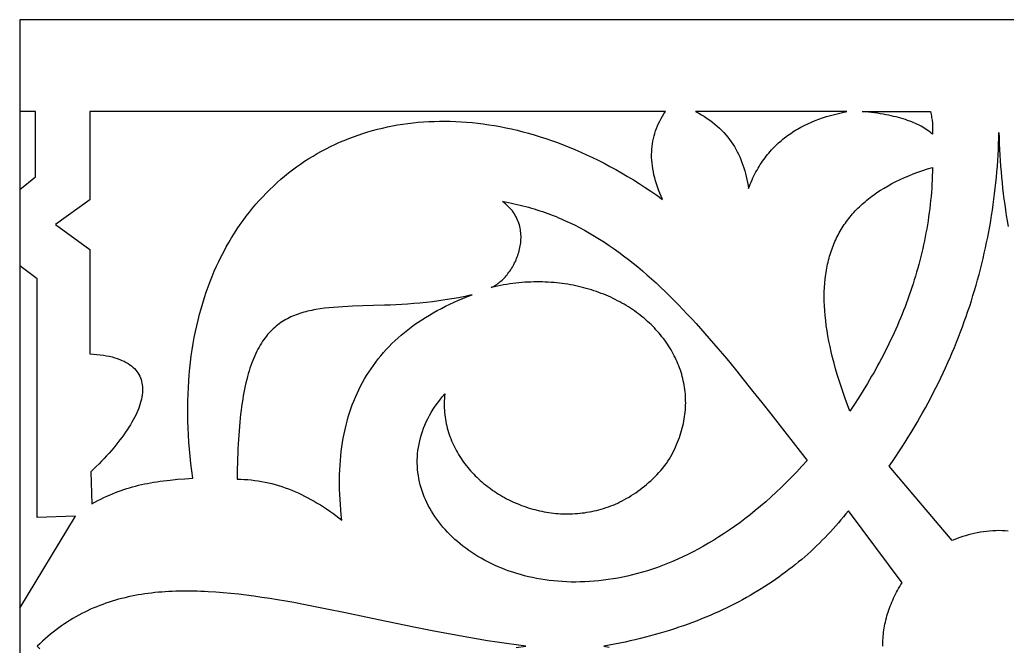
# Model space of a CAD drawing. Extents: x -186 to 189, y -31 to 29.
# Drawn here: x -186.28 to -139.01, y -1.28 to 28.72 of the extents above; entities that cross this region are included whole.
import ezdxf

# ---------------------------------------------------------------- set-up
doc = ezdxf.new("R2010")
doc.units = 0
doc.header["$MEASUREMENT"] = 0
doc.layers.add('LAYER_1', color=18, linetype='CONTINUOUS')

msp = doc.modelspace()

# ---------------------------------------------------------------- linework, layer by layer
at = {"layer": 'LAYER_1'}
for points in [[(-186.282, -31.278), (188.718, -31.278), (188.718, 28.722), (-186.282, 28.722)], [(-186.282, 24.323), (-186.282, 20.6), (-185.533, 21.207), (-185.533, 24.323)], [(-184.566, 18.91), (-182.919, 17.719), (-182.919, 13.41), (-182.919, 12.727), (-182.748, 12.715), (-182.584, 12.7), (-182.426, 12.682), (-182.275, 12.66), (-182.129, 12.634), (-181.99, 12.606), (-181.858, 12.574), (-181.731, 12.538), (-181.611, 12.5), (-181.497, 12.458), (-181.388, 12.413), (-181.286, 12.366), (-181.19, 12.315), (-181.099, 12.261), (-181.014, 12.204), (-180.935, 12.145), (-180.862, 12.083), (-180.794, 12.018), (-180.732, 11.95), (-180.676, 11.88), (-180.625, 11.808), (-180.579, 11.733), (-180.539, 11.655), (-180.504, 11.575), (-180.475, 11.493), (-180.451, 11.408), (-180.432, 11.321), (-180.418, 11.233), (-180.409, 11.142), (-180.405, 11.049), (-180.406, 10.954), (-180.412, 10.857), (-180.423, 10.758), (-180.438, 10.657), (-180.459, 10.555), (-180.484, 10.451), (-180.514, 10.345), (-180.548, 10.238), (-180.587, 10.129), (-180.63, 10.018), (-180.678, 9.907), (-180.731, 9.794), (-180.787, 9.679), (-180.848, 9.563), (-180.913, 9.446), (-180.982, 9.328), (-181.056, 9.209), (-181.133, 9.089), (-181.215, 8.968), (-181.3, 8.845), (-181.39, 8.722), (-181.483, 8.599), (-181.58, 8.474), (-181.681, 8.349), (-181.785, 8.223), (-181.894, 8.096), (-182.005, 7.969), (-182.121, 7.841), (-182.24, 7.713), (-182.362, 7.585), (-182.487, 7.456), (-182.616, 7.327), (-182.749, 7.198), (-182.884, 7.069), (-182.832, 5.545), (-182.686, 5.623), (-182.542, 5.698), (-182.4, 5.769), (-182.259, 5.837), (-182.119, 5.902), (-181.981, 5.963), (-181.843, 6.022), (-181.706, 6.078), (-181.57, 6.13), (-181.433, 6.18), (-181.296, 6.228), (-181.159, 6.272), (-181.021, 6.315), (-180.883, 6.355), (-180.743, 6.392), (-180.603, 6.428), (-180.461, 6.461), (-180.317, 6.492), (-180.171, 6.521), (-180.023, 6.549), (-179.873, 6.575), (-179.72, 6.599), (-179.564, 6.622), (-179.405, 6.643), (-179.243, 6.662), (-179.077, 6.681), (-178.735, 6.715), (-178.375, 6.744), (-177.997, 6.771), (-178.045, 7.123), (-178.087, 7.472), (-178.124, 7.819), (-178.156, 8.162), (-178.183, 8.502), (-178.204, 8.839), (-178.22, 9.172), (-178.231, 9.503), (-178.237, 9.83), (-178.238, 10.154), (-178.234, 10.475), (-178.225, 10.793), (-178.211, 11.107), (-178.192, 11.418), (-178.168, 11.726), (-178.14, 12.03), (-178.107, 12.331), (-178.069, 12.629), (-178.026, 12.923), (-177.979, 13.214), (-177.927, 13.502), (-177.871, 13.786), (-177.811, 14.066), (-177.746, 14.343), (-177.676, 14.616), (-177.602, 14.886), (-177.524, 15.153), (-177.442, 15.415), (-177.356, 15.674), (-177.265, 15.93), (-177.17, 16.182), (-177.072, 16.43), (-176.969, 16.675), (-176.862, 16.915), (-176.752, 17.152), (-176.637, 17.386), (-176.519, 17.615), (-176.397, 17.841), (-176.271, 18.063), (-176.141, 18.281), (-176.008, 18.496), (-175.871, 18.706), (-175.73, 18.913), (-175.586, 19.115), (-175.439, 19.314), (-175.288, 19.509), (-175.134, 19.7), (-174.976, 19.887), (-174.815, 20.069), (-174.651, 20.248), (-174.484, 20.423), (-174.313, 20.594), (-174.14, 20.76), (-173.963, 20.923), (-173.783, 21.081), (-173.601, 21.235), (-173.415, 21.385), (-173.227, 21.531), (-173.035, 21.673), (-172.841, 21.81), (-172.644, 21.943), (-172.444, 22.072), (-172.242, 22.197), (-172.037, 22.317), (-171.829, 22.433), (-171.619, 22.545), (-171.407, 22.652), (-171.192, 22.755), (-170.974, 22.853), (-170.755, 22.947), (-170.532, 23.037), (-170.308, 23.122), (-170.081, 23.202), (-169.853, 23.278), (-169.622, 23.35), (-169.389, 23.417), (-169.154, 23.479), (-168.917, 23.537), (-168.678, 23.59), (-168.437, 23.639), (-168.194, 23.682), (-167.95, 23.722), (-167.703, 23.756), (-167.455, 23.786), (-167.205, 23.811), (-166.954, 23.831), (-166.701, 23.847), (-166.446, 23.857), (-166.19, 23.863), (-165.933, 23.864), (-165.674, 23.861), (-165.413, 23.852), (-165.152, 23.838), (-164.889, 23.82), (-164.625, 23.796), (-164.359, 23.768), (-164.093, 23.735), (-163.825, 23.696), (-163.557, 23.653), (-163.287, 23.604), (-163.016, 23.551), (-162.745, 23.492), (-162.472, 23.428), (-162.199, 23.36), (-161.925, 23.286), (-161.65, 23.207), (-161.374, 23.122), (-161.098, 23.033), (-160.821, 22.938), (-160.544, 22.838), (-160.266, 22.733), (-159.988, 22.622), (-159.709, 22.506), (-159.43, 22.385), (-159.15, 22.259), (-158.87, 22.127), (-158.59, 21.99), (-158.31, 21.847), (-158.03, 21.699), (-157.749, 21.545), (-157.468, 21.386), (-157.188, 21.222), (-156.907, 21.052), (-156.626, 20.876), (-156.346, 20.695), (-156.065, 20.509), (-155.785, 20.316), (-155.505, 20.119), (-155.574, 20.271), (-155.638, 20.423), (-155.697, 20.573), (-155.752, 20.722), (-155.801, 20.869), (-155.846, 21.015), (-155.886, 21.159), (-155.921, 21.302), (-155.951, 21.444), (-155.977, 21.584), (-155.997, 21.723), (-156.013, 21.86), (-156.025, 21.996), (-156.032, 22.131), (-156.034, 22.264), (-156.031, 22.396), (-156.024, 22.526), (-156.012, 22.655), (-155.995, 22.783), (-155.974, 22.91), (-155.948, 23.035), (-155.918, 23.158), (-155.883, 23.281), (-155.843, 23.402), (-155.799, 23.522), (-155.751, 23.64), (-155.698, 23.757), (-155.64, 23.873), (-155.578, 23.987), (-155.512, 24.1), (-155.441, 24.212), (-155.365, 24.323), (-182.919, 24.323), (-182.919, 20.101)], [(-146.693, 24.323), (-153.928, 24.323), (-153.78, 24.245), (-153.638, 24.164), (-153.501, 24.081), (-153.368, 23.994), (-153.241, 23.906), (-153.119, 23.814), (-153.001, 23.72), (-152.888, 23.623), (-152.78, 23.524), (-152.676, 23.422), (-152.577, 23.318), (-152.482, 23.212), (-152.391, 23.103), (-152.305, 22.992), (-152.223, 22.878), (-152.145, 22.763), (-152.072, 22.645), (-152.002, 22.525), (-151.936, 22.403), (-151.874, 22.278), (-151.815, 22.152), (-151.76, 22.024), (-151.709, 21.894), (-151.661, 21.762), (-151.617, 21.628), (-151.576, 21.492), (-151.539, 21.355), (-151.504, 21.215), (-151.473, 21.074), (-151.444, 20.932), (-151.419, 20.788), (-151.397, 20.642), (-151.356, 20.747), (-151.315, 20.85), (-151.272, 20.952), (-151.228, 21.051), (-151.182, 21.149), (-151.136, 21.245), (-151.088, 21.34), (-151.039, 21.432), (-150.988, 21.523), (-150.937, 21.612), (-150.884, 21.7), (-150.831, 21.786), (-150.776, 21.87), (-150.72, 21.952), (-150.662, 22.033), (-150.604, 22.112), (-150.545, 22.19), (-150.484, 22.266), (-150.422, 22.341), (-150.36, 22.414), (-150.296, 22.485), (-150.231, 22.555), (-150.165, 22.624), (-150.098, 22.691), (-150.03, 22.756), (-149.961, 22.82), (-149.891, 22.883), (-149.82, 22.944), (-149.748, 23.003), (-149.676, 23.062), (-149.602, 23.119), (-149.527, 23.174), (-149.451, 23.229), (-149.374, 23.281), (-149.297, 23.333), (-149.218, 23.383), (-149.139, 23.432), (-149.058, 23.48), (-148.977, 23.526), (-148.895, 23.572), (-148.729, 23.658), (-148.559, 23.74), (-148.385, 23.818), (-148.209, 23.89), (-148.029, 23.959), (-147.847, 24.022), (-147.661, 24.082), (-147.473, 24.138), (-147.282, 24.19), (-147.088, 24.238), (-146.892, 24.282)], [(-142.59, 23.239), (-142.647, 23.29), (-142.707, 23.341), (-142.771, 23.39), (-142.837, 23.439), (-142.907, 23.487), (-142.98, 23.533), (-143.057, 23.579), (-143.136, 23.623), (-143.219, 23.667), (-143.305, 23.709), (-143.394, 23.75), (-143.486, 23.79), (-143.581, 23.829), (-143.679, 23.867), (-143.78, 23.903), (-143.884, 23.938), (-143.991, 23.972), (-144.102, 24.005), (-144.215, 24.037), (-144.331, 24.067), (-144.45, 24.096), (-144.572, 24.124), (-144.697, 24.15), (-144.825, 24.175), (-144.955, 24.198), (-145.089, 24.22), (-145.225, 24.241), (-145.365, 24.26), (-145.506, 24.278), (-145.651, 24.295), (-145.799, 24.309), (-145.949, 24.323), (-142.691, 24.323), (-142.673, 24.253), (-142.657, 24.183), (-142.642, 24.114), (-142.629, 24.044), (-142.618, 23.975), (-142.608, 23.906), (-142.593, 23.768), (-142.584, 23.632), (-142.581, 23.499), (-142.583, 23.367)], [(-146.545, 9.983), (-146.659, 10.284), (-146.767, 10.581), (-146.87, 10.875), (-146.967, 11.164), (-147.059, 11.449), (-147.145, 11.729), (-147.225, 12.006), (-147.3, 12.279), (-147.37, 12.548), (-147.434, 12.813), (-147.492, 13.074), (-147.545, 13.331), (-147.592, 13.584), (-147.634, 13.833), (-147.67, 14.078), (-147.7, 14.32), (-147.725, 14.557), (-147.744, 14.791), (-147.758, 15.021), (-147.766, 15.247), (-147.769, 15.469), (-147.766, 15.687), (-147.757, 15.902), (-147.743, 16.113), (-147.724, 16.32), (-147.712, 16.422), (-147.698, 16.523), (-147.684, 16.623), (-147.667, 16.723), (-147.65, 16.821), (-147.631, 16.919), (-147.611, 17.015), (-147.589, 17.111), (-147.566, 17.206), (-147.541, 17.3), (-147.515, 17.393), (-147.488, 17.485), (-147.459, 17.576), (-147.429, 17.666), (-147.398, 17.756), (-147.365, 17.844), (-147.331, 17.932), (-147.295, 18.018), (-147.258, 18.104), (-147.219, 18.189), (-147.179, 18.273), (-147.138, 18.356), (-147.095, 18.438), (-147.051, 18.519), (-147.006, 18.6), (-146.959, 18.679), (-146.91, 18.758), (-146.861, 18.836), (-146.81, 18.912), (-146.757, 18.989), (-146.703, 19.064), (-146.648, 19.138), (-146.591, 19.211), (-146.533, 19.284), (-146.474, 19.356), (-146.413, 19.426), (-146.35, 19.496), (-146.287, 19.565), (-146.222, 19.634), (-146.155, 19.701), (-146.087, 19.768), (-146.018, 19.833), (-145.947, 19.898), (-145.875, 19.962), (-145.801, 20.025), (-145.726, 20.088), (-145.65, 20.149), (-145.572, 20.21), (-145.493, 20.27), (-145.413, 20.329), (-145.247, 20.444), (-145.076, 20.556), (-144.9, 20.665), (-144.717, 20.771), (-144.53, 20.873), (-144.336, 20.972), (-144.137, 21.068), (-143.932, 21.16), (-143.722, 21.25), (-143.506, 21.336), (-143.284, 21.419), (-143.057, 21.499), (-142.824, 21.575), (-142.586, 21.649), (-142.59, 21.45), (-142.596, 21.252), (-142.604, 21.053), (-142.615, 20.856), (-142.627, 20.659), (-142.642, 20.462), (-142.658, 20.266), (-142.677, 20.07), (-142.698, 19.875), (-142.721, 19.68), (-142.745, 19.486), (-142.772, 19.292), (-142.801, 19.099), (-142.831, 18.906), (-142.864, 18.714), (-142.899, 18.522), (-142.935, 18.331), (-142.973, 18.14), (-143.014, 17.95), (-143.056, 17.761), (-143.1, 17.572), (-143.146, 17.383), (-143.193, 17.195), (-143.243, 17.007), (-143.294, 16.82), (-143.347, 16.634), (-143.402, 16.448), (-143.459, 16.263), (-143.517, 16.078), (-143.577, 15.894), (-143.639, 15.71), (-143.703, 15.527), (-143.768, 15.345), (-143.835, 15.163), (-143.903, 14.981), (-143.973, 14.8), (-144.045, 14.62), (-144.118, 14.44), (-144.193, 14.261), (-144.27, 14.083), (-144.348, 13.905), (-144.428, 13.728), (-144.509, 13.551), (-144.592, 13.375), (-144.676, 13.199), (-144.762, 13.024), (-144.849, 12.85), (-144.938, 12.676), (-145.028, 12.503), (-145.12, 12.331), (-145.213, 12.159), (-145.307, 11.988), (-145.403, 11.817), (-145.5, 11.647), (-145.699, 11.309), (-145.902, 10.974), (-146.111, 10.641), (-146.326, 10.311)], [(-163.711, 15.904), (-163.659, 15.927), (-163.606, 15.954), (-163.553, 15.983), (-163.501, 16.015), (-163.449, 16.049), (-163.397, 16.085), (-163.346, 16.124), (-163.295, 16.165), (-163.244, 16.209), (-163.194, 16.254), (-163.145, 16.302), (-163.096, 16.351), (-163.048, 16.403), (-163.001, 16.456), (-162.955, 16.511), (-162.91, 16.568), (-162.865, 16.627), (-162.822, 16.687), (-162.78, 16.749), (-162.74, 16.812), (-162.7, 16.876), (-162.662, 16.942), (-162.626, 17.009), (-162.59, 17.078), (-162.557, 17.147), (-162.525, 17.218), (-162.495, 17.289), (-162.466, 17.362), (-162.439, 17.435), (-162.415, 17.509), (-162.392, 17.584), (-162.371, 17.66), (-162.352, 17.736), (-162.335, 17.812), (-162.321, 17.889), (-162.309, 17.967), (-162.299, 18.045), (-162.292, 18.123), (-162.287, 18.201), (-162.285, 18.279), (-162.285, 18.358), (-162.288, 18.436), (-162.294, 18.514), (-162.303, 18.593), (-162.314, 18.671), (-162.328, 18.748), (-162.346, 18.825), (-162.366, 18.902), (-162.39, 18.979), (-162.417, 19.055), (-162.447, 19.13), (-162.481, 19.204), (-162.518, 19.278), (-162.558, 19.351), (-162.602, 19.423), (-162.649, 19.494), (-162.701, 19.564), (-162.756, 19.633), (-162.815, 19.701), (-162.877, 19.767), (-162.944, 19.833), (-163.014, 19.897), (-163.089, 19.959), (-163.168, 20.02), (-163.027, 19.995), (-162.886, 19.969), (-162.746, 19.941), (-162.607, 19.912), (-162.469, 19.881), (-162.331, 19.848), (-162.194, 19.814), (-162.059, 19.779), (-161.923, 19.742), (-161.789, 19.704), (-161.655, 19.664), (-161.522, 19.622), (-161.39, 19.579), (-161.259, 19.535), (-161.128, 19.49), (-160.998, 19.442), (-160.868, 19.394), (-160.739, 19.344), (-160.611, 19.293), (-160.484, 19.24), (-160.357, 19.186), (-160.231, 19.13), (-159.981, 19.015), (-159.733, 18.895), (-159.487, 18.77), (-159.244, 18.639), (-159.003, 18.503), (-158.764, 18.363), (-158.527, 18.217), (-158.292, 18.067), (-158.06, 17.912), (-157.829, 17.752), (-157.599, 17.587), (-157.372, 17.418), (-157.146, 17.245), (-156.922, 17.067), (-156.699, 16.885), (-156.477, 16.699), (-156.257, 16.509), (-156.038, 16.315), (-155.821, 16.117), (-155.604, 15.914), (-155.388, 15.709), (-155.174, 15.499), (-154.96, 15.286), (-154.747, 15.069), (-154.535, 14.849), (-154.324, 14.626), (-154.113, 14.399), (-153.903, 14.169), (-153.693, 13.936), (-153.483, 13.7), (-153.274, 13.461), (-153.065, 13.219), (-152.856, 12.974), (-152.647, 12.727), (-152.438, 12.477), (-152.02, 11.969), (-151.601, 11.452), (-151.181, 10.926), (-150.759, 10.391), (-150.334, 9.849), (-148.594, 7.618), (-148.84, 7.346), (-149.086, 7.08), (-149.332, 6.823), (-149.579, 6.572), (-149.827, 6.329), (-150.075, 6.093), (-150.323, 5.864), (-150.571, 5.643), (-150.82, 5.428), (-151.069, 5.22), (-151.318, 5.019), (-151.567, 4.825), (-151.816, 4.638), (-152.065, 4.457), (-152.314, 4.283), (-152.563, 4.115), (-152.811, 3.954), (-153.059, 3.799), (-153.307, 3.651), (-153.555, 3.508), (-153.802, 3.372), (-154.048, 3.243), (-154.294, 3.119), (-154.539, 3.001), (-154.784, 2.889), (-155.028, 2.783), (-155.271, 2.683), (-155.514, 2.589), (-155.755, 2.5), (-155.996, 2.417), (-156.235, 2.339), (-156.474, 2.267), (-156.711, 2.201), (-156.947, 2.139), (-157.182, 2.083), (-157.416, 2.032), (-157.648, 1.987), (-157.879, 1.946), (-158.108, 1.911), (-158.336, 1.88), (-158.563, 1.854), (-158.787, 1.833), (-159.01, 1.817), (-159.232, 1.805), (-159.451, 1.799), (-159.669, 1.796), (-159.885, 1.798), (-160.099, 1.805), (-160.311, 1.816), (-160.52, 1.831), (-160.728, 1.85), (-160.934, 1.874), (-161.137, 1.902), (-161.338, 1.933), (-161.537, 1.969), (-161.733, 2.009), (-161.927, 2.052), (-162.118, 2.099), (-162.306, 2.15), (-162.493, 2.205), (-162.676, 2.263), (-162.857, 2.324), (-163.034, 2.389), (-163.21, 2.457), (-163.382, 2.529), (-163.551, 2.604), (-163.717, 2.682), (-163.88, 2.763), (-164.04, 2.847), (-164.197, 2.934), (-164.35, 3.024), (-164.501, 3.117), (-164.647, 3.213), (-164.791, 3.311), (-164.931, 3.412), (-165.067, 3.516), (-165.2, 3.622), (-165.33, 3.73), (-165.455, 3.841), (-165.577, 3.954), (-165.695, 4.07), (-165.81, 4.187), (-165.92, 4.307), (-166.026, 4.429), (-166.129, 4.552), (-166.227, 4.678), (-166.321, 4.805), (-166.411, 4.935), (-166.497, 5.066), (-166.578, 5.198), (-166.655, 5.332), (-166.728, 5.468), (-166.796, 5.605), (-166.86, 5.744), (-166.919, 5.884), (-166.973, 6.025), (-167.023, 6.167), (-167.068, 6.311), (-167.108, 6.455), (-167.144, 6.6), (-167.174, 6.747), (-167.2, 6.894), (-167.22, 7.042), (-167.235, 7.191), (-167.246, 7.34), (-167.251, 7.49), (-167.25, 7.641), (-167.245, 7.792), (-167.234, 7.943), (-167.218, 8.095), (-167.196, 8.247), (-167.169, 8.399), (-167.136, 8.551), (-167.098, 8.704), (-167.053, 8.856), (-167.003, 9.008), (-166.948, 9.16), (-166.886, 9.312), (-166.819, 9.464), (-166.745, 9.615), (-166.666, 9.766), (-166.58, 9.917), (-166.488, 10.067), (-166.39, 10.216), (-166.286, 10.365), (-166.176, 10.513), (-166.059, 10.66), (-165.936, 10.806), (-165.946, 10.693), (-165.954, 10.58), (-165.959, 10.468), (-165.962, 10.356), (-165.961, 10.245), (-165.958, 10.134), (-165.952, 10.024), (-165.944, 9.915), (-165.933, 9.807), (-165.919, 9.699), (-165.903, 9.592), (-165.885, 9.485), (-165.864, 9.38), (-165.84, 9.275), (-165.814, 9.171), (-165.786, 9.068), (-165.755, 8.965), (-165.722, 8.864), (-165.687, 8.763), (-165.649, 8.663), (-165.609, 8.565), (-165.567, 8.467), (-165.523, 8.37), (-165.477, 8.274), (-165.429, 8.179), (-165.379, 8.085), (-165.326, 7.992), (-165.272, 7.9), (-165.215, 7.81), (-165.157, 7.72), (-165.097, 7.631), (-165.035, 7.544), (-164.971, 7.458), (-164.906, 7.373), (-164.838, 7.289), (-164.769, 7.206), (-164.698, 7.125), (-164.626, 7.045), (-164.552, 6.966), (-164.476, 6.888), (-164.399, 6.812), (-164.32, 6.737), (-164.239, 6.663), (-164.158, 6.591), (-164.074, 6.52), (-163.99, 6.451), (-163.903, 6.383), (-163.816, 6.317), (-163.727, 6.252), (-163.637, 6.188), (-163.546, 6.126), (-163.454, 6.066), (-163.36, 6.007), (-163.265, 5.949), (-163.169, 5.894), (-163.072, 5.839), (-162.974, 5.787), (-162.875, 5.736), (-162.775, 5.687), (-162.674, 5.64), (-162.572, 5.594), (-162.469, 5.55), (-162.365, 5.508), (-162.261, 5.467), (-162.155, 5.428), (-162.049, 5.391), (-161.942, 5.356), (-161.835, 5.323), (-161.727, 5.292), (-161.618, 5.263), (-161.508, 5.235), (-161.398, 5.209), (-161.288, 5.186), (-161.177, 5.164), (-161.065, 5.145), (-160.953, 5.127), (-160.841, 5.111), (-160.728, 5.098), (-160.615, 5.086), (-160.501, 5.077), (-160.388, 5.07), (-160.274, 5.065), (-160.16, 5.062), (-160.045, 5.061), (-159.931, 5.062), (-159.816, 5.066), (-159.701, 5.072), (-159.587, 5.08), (-159.472, 5.09), (-159.357, 5.103), (-159.242, 5.118), (-159.128, 5.135), (-159.013, 5.155), (-158.899, 5.177), (-158.784, 5.201), (-158.67, 5.228), (-158.556, 5.257), (-158.443, 5.289), (-158.33, 5.323), (-158.217, 5.36), (-158.104, 5.399), (-157.992, 5.44), (-157.88, 5.485), (-157.769, 5.531), (-157.658, 5.581), (-157.548, 5.633), (-157.438, 5.688), (-157.329, 5.745), (-157.221, 5.805), (-157.113, 5.867), (-157.006, 5.933), (-156.899, 6.001), (-156.794, 6.072), (-156.689, 6.145), (-156.585, 6.222), (-156.481, 6.301), (-156.379, 6.383), (-156.278, 6.468), (-156.177, 6.556), (-156.078, 6.646), (-155.979, 6.74), (-155.882, 6.837), (-155.785, 6.936), (-155.69, 7.038), (-155.596, 7.144), (-155.503, 7.252), (-155.411, 7.364), (-155.321, 7.478), (-155.25, 7.59), (-155.183, 7.702), (-155.118, 7.814), (-155.056, 7.926), (-154.998, 8.039), (-154.942, 8.151), (-154.889, 8.263), (-154.839, 8.375), (-154.792, 8.488), (-154.747, 8.6), (-154.706, 8.712), (-154.667, 8.824), (-154.631, 8.936), (-154.597, 9.048), (-154.567, 9.16), (-154.539, 9.271), (-154.513, 9.383), (-154.491, 9.494), (-154.471, 9.605), (-154.454, 9.716), (-154.439, 9.826), (-154.427, 9.936), (-154.417, 10.046), (-154.41, 10.156), (-154.405, 10.265), (-154.403, 10.374), (-154.404, 10.482), (-154.406, 10.591), (-154.412, 10.698), (-154.419, 10.805), (-154.43, 10.912), (-154.442, 11.018), (-154.457, 11.124), (-154.474, 11.229), (-154.494, 11.334), (-154.516, 11.438), (-154.54, 11.542), (-154.566, 11.645), (-154.595, 11.747), (-154.625, 11.849), (-154.658, 11.95), (-154.694, 12.05), (-154.731, 12.15), (-154.771, 12.248), (-154.812, 12.347), (-154.856, 12.444), (-154.902, 12.541), (-154.95, 12.636), (-155, 12.731), (-155.052, 12.825), (-155.105, 12.919), (-155.161, 13.011), (-155.219, 13.102), (-155.279, 13.193), (-155.341, 13.283), (-155.405, 13.371), (-155.47, 13.459), (-155.538, 13.545), (-155.607, 13.631), (-155.678, 13.715), (-155.751, 13.799), (-155.826, 13.881), (-155.902, 13.963), (-155.98, 14.043), (-156.06, 14.122), (-156.142, 14.2), (-156.225, 14.276), (-156.31, 14.352), (-156.397, 14.426), (-156.485, 14.499), (-156.575, 14.57), (-156.666, 14.641), (-156.759, 14.71), (-156.854, 14.778), (-156.95, 14.844), (-157.048, 14.909), (-157.147, 14.973), (-157.247, 15.035), (-157.349, 15.096), (-157.453, 15.155), (-157.558, 15.213), (-157.664, 15.269), (-157.771, 15.324), (-157.88, 15.378), (-157.991, 15.43), (-158.102, 15.48), (-158.215, 15.528), (-158.329, 15.575), (-158.445, 15.621), (-158.561, 15.665), (-158.679, 15.707), (-158.798, 15.747), (-158.919, 15.786), (-159.04, 15.823), (-159.163, 15.858), (-159.286, 15.891), (-159.411, 15.923), (-159.537, 15.953), (-159.663, 15.981), (-159.791, 16.007), (-159.92, 16.031), (-160.05, 16.053), (-160.181, 16.074), (-160.313, 16.092), (-160.446, 16.109), (-160.579, 16.123), (-160.714, 16.136), (-160.849, 16.146), (-160.986, 16.155), (-161.123, 16.161), (-161.261, 16.166), (-161.399, 16.168), (-161.539, 16.168), (-161.679, 16.166), (-161.82, 16.162), (-161.962, 16.156), (-162.104, 16.148), (-162.247, 16.137), (-162.391, 16.124), (-162.535, 16.109), (-162.681, 16.091), (-162.826, 16.072), (-162.972, 16.049), (-163.119, 16.025), (-163.266, 15.998), (-163.414, 15.969), (-163.562, 15.938)], [(-186.282, 16.939), (-186.282, 0.544), (-183.619, 4.958), (-185.441, 4.888), (-185.441, 16.309)], [(-170.863, 4.759), (-170.89, 5.011), (-170.914, 5.262), (-170.934, 5.509), (-170.95, 5.754), (-170.962, 5.996), (-170.97, 6.236), (-170.974, 6.472), (-170.974, 6.706), (-170.97, 6.938), (-170.962, 7.167), (-170.95, 7.393), (-170.934, 7.616), (-170.914, 7.837), (-170.89, 8.054), (-170.862, 8.27), (-170.83, 8.482), (-170.794, 8.692), (-170.754, 8.9), (-170.71, 9.104), (-170.662, 9.306), (-170.61, 9.505), (-170.554, 9.702), (-170.494, 9.896), (-170.43, 10.087), (-170.363, 10.275), (-170.291, 10.461), (-170.215, 10.644), (-170.135, 10.825), (-170.051, 11.003), (-169.964, 11.178), (-169.872, 11.35), (-169.776, 11.52), (-169.677, 11.687), (-169.573, 11.852), (-169.466, 12.013), (-169.354, 12.173), (-169.239, 12.329), (-169.119, 12.483), (-168.996, 12.634), (-168.869, 12.782), (-168.737, 12.928), (-168.602, 13.071), (-168.463, 13.212), (-168.32, 13.35), (-168.172, 13.485), (-168.021, 13.617), (-167.866, 13.747), (-167.707, 13.875), (-167.544, 13.999), (-167.377, 14.121), (-167.207, 14.24), (-167.032, 14.357), (-166.853, 14.471), (-166.67, 14.582), (-166.484, 14.691), (-166.293, 14.797), (-166.099, 14.9), (-165.9, 15.001), (-165.698, 15.099), (-165.491, 15.194), (-165.281, 15.287), (-165.067, 15.377), (-164.849, 15.464), (-164.627, 15.549), (-164.791, 15.512), (-164.955, 15.477), (-165.117, 15.443), (-165.278, 15.412), (-165.598, 15.354), (-165.913, 15.303), (-166.224, 15.258), (-166.531, 15.218), (-166.833, 15.184), (-167.13, 15.155), (-167.423, 15.129), (-167.712, 15.108), (-167.996, 15.09), (-168.276, 15.075), (-168.551, 15.062), (-168.821, 15.051), (-169.348, 15.033), (-169.856, 15.017), (-170.345, 15), (-170.583, 14.99), (-170.815, 14.978), (-171.043, 14.964), (-171.266, 14.947), (-171.484, 14.927), (-171.697, 14.903), (-171.905, 14.875), (-172.108, 14.842), (-172.208, 14.824), (-172.306, 14.805), (-172.404, 14.784), (-172.499, 14.762), (-172.594, 14.738), (-172.687, 14.713), (-172.78, 14.686), (-172.87, 14.658), (-172.96, 14.628), (-173.048, 14.596), (-173.135, 14.562), (-173.221, 14.526), (-173.305, 14.488), (-173.388, 14.449), (-173.47, 14.407), (-173.551, 14.363), (-173.63, 14.317), (-173.708, 14.269), (-173.784, 14.218), (-173.859, 14.165), (-173.933, 14.11), (-174.006, 14.052), (-174.077, 13.991), (-174.147, 13.929), (-174.216, 13.863), (-174.283, 13.795), (-174.349, 13.723), (-174.414, 13.65), (-174.477, 13.573), (-174.539, 13.493), (-174.599, 13.41), (-174.658, 13.324), (-174.716, 13.235), (-174.773, 13.143), (-174.828, 13.048), (-174.881, 12.949), (-174.934, 12.848), (-174.985, 12.742), (-175.034, 12.633), (-175.082, 12.521), (-175.129, 12.405), (-175.175, 12.286), (-175.219, 12.162), (-175.261, 12.035), (-175.302, 11.905), (-175.342, 11.77), (-175.381, 11.631), (-175.417, 11.489), (-175.453, 11.342), (-175.487, 11.191), (-175.52, 11.036), (-175.551, 10.877), (-175.581, 10.714), (-175.609, 10.546), (-175.636, 10.374), (-175.662, 10.198), (-175.686, 10.017), (-175.709, 9.831), (-175.73, 9.641), (-175.75, 9.446), (-175.768, 9.246), (-175.785, 9.042), (-175.8, 8.832), (-175.814, 8.618), (-175.827, 8.399), (-175.838, 8.175), (-175.847, 7.945), (-175.855, 7.711), (-175.862, 7.471), (-175.867, 7.226), (-175.87, 6.976), (-175.872, 6.721), (-175.702, 6.718), (-175.533, 6.711), (-175.365, 6.699), (-175.198, 6.684), (-175.032, 6.665), (-174.866, 6.641), (-174.702, 6.614), (-174.539, 6.582), (-174.376, 6.547), (-174.214, 6.508), (-174.053, 6.465), (-173.894, 6.419), (-173.734, 6.368), (-173.576, 6.314), (-173.419, 6.256), (-173.262, 6.195), (-173.107, 6.13), (-172.952, 6.062), (-172.798, 5.99), (-172.644, 5.914), (-172.492, 5.836), (-172.34, 5.754), (-172.189, 5.668), (-172.039, 5.58), (-171.889, 5.488), (-171.74, 5.393), (-171.592, 5.295), (-171.445, 5.194), (-171.298, 5.089), (-171.152, 4.982), (-171.007, 4.872)]]:
    msp.add_lwpolyline(points, close=True, dxfattribs=at)
for points in [[(-138.961, 4.234), (-139.11, 4.246), (-139.259, 4.253), (-139.407, 4.257), (-139.555, 4.253), (-139.704, 4.246), (-139.852, 4.234), (-140.001, 4.219), (-140.149, 4.2), (-140.296, 4.178), (-140.442, 4.152), (-140.587, 4.123), (-140.729, 4.091), (-140.869, 4.056), (-141.006, 4.017), (-141.141, 3.976), (-141.272, 3.931), (-141.399, 3.884), (-141.522, 3.834), (-141.641, 3.782), (-144.662, 7.34), (-144.504, 7.57), (-144.349, 7.801), (-144.196, 8.032), (-144.045, 8.264), (-143.897, 8.497), (-143.751, 8.73), (-143.608, 8.964), (-143.467, 9.199), (-143.329, 9.434), (-143.193, 9.67), (-143.059, 9.906), (-142.928, 10.143), (-142.799, 10.381), (-142.673, 10.619), (-142.549, 10.858), (-142.427, 11.097), (-142.308, 11.337), (-142.191, 11.578), (-142.077, 11.819), (-141.965, 12.061), (-141.855, 12.304), (-141.748, 12.547), (-141.643, 12.791), (-141.541, 13.035), (-141.441, 13.28), (-141.343, 13.526), (-141.248, 13.772), (-141.155, 14.019), (-141.065, 14.266), (-140.977, 14.514), (-140.891, 14.763), (-140.808, 15.012), (-140.727, 15.262), (-140.649, 15.513), (-140.573, 15.764), (-140.499, 16.016), (-140.428, 16.268), (-140.359, 16.521), (-140.293, 16.775), (-140.229, 17.029), (-140.167, 17.284), (-140.108, 17.54), (-140.051, 17.796), (-139.997, 18.053), (-139.944, 18.31), (-139.895, 18.568), (-139.847, 18.826), (-139.802, 19.086), (-139.76, 19.345), (-139.72, 19.606), (-139.682, 19.867), (-139.646, 20.128), (-139.613, 20.391), (-139.583, 20.653), (-139.554, 20.917), (-139.528, 21.181), (-139.505, 21.446), (-139.484, 21.711), (-139.465, 21.977), (-139.449, 22.243), (-139.435, 22.511), (-139.423, 22.778), (-139.414, 23.047), (-139.407, 23.316), (-139.4, 23.047), (-139.391, 22.778), (-139.379, 22.511), (-139.365, 22.243), (-139.348, 21.977), (-139.33, 21.711), (-139.308, 21.446), (-139.285, 21.181), (-139.259, 20.917), (-139.231, 20.653), (-139.2, 20.391), (-139.167, 20.128), (-139.132, 19.867), (-139.094, 19.606), (-139.054, 19.345), (-139.011, 19.086), (-138.966, 18.826)], [(-144.971, -1.278), (-144.97, -1.181), (-144.968, -1.084), (-144.963, -0.987), (-144.957, -0.89), (-144.949, -0.793), (-144.939, -0.696), (-144.927, -0.6), (-144.913, -0.503), (-144.898, -0.406), (-144.881, -0.31), (-144.862, -0.213), (-144.841, -0.117), (-144.818, -0.021), (-144.794, 0.075), (-144.767, 0.171), (-144.739, 0.267), (-144.709, 0.362), (-144.678, 0.458), (-144.644, 0.553), (-144.609, 0.648), (-144.572, 0.742), (-144.533, 0.837), (-144.492, 0.931), (-144.449, 1.025), (-144.405, 1.119), (-144.359, 1.212), (-144.311, 1.305), (-144.261, 1.398), (-144.209, 1.491), (-144.156, 1.583), (-144.1, 1.675), (-144.043, 1.766), (-146.615, 5.203), (-146.731, 5.057), (-146.849, 4.913), (-146.969, 4.769), (-147.091, 4.626), (-147.215, 4.485), (-147.34, 4.345), (-147.468, 4.206), (-147.597, 4.068), (-147.728, 3.932), (-147.862, 3.796), (-147.997, 3.662), (-148.134, 3.529), (-148.273, 3.397), (-148.414, 3.267), (-148.558, 3.138), (-148.703, 3.01), (-148.85, 2.884), (-149, 2.759), (-149.151, 2.635), (-149.304, 2.513), (-149.46, 2.392), (-149.618, 2.272), (-149.778, 2.154), (-149.94, 2.037), (-150.104, 1.922), (-150.27, 1.808), (-150.438, 1.696), (-150.609, 1.585), (-150.782, 1.475), (-150.957, 1.368), (-151.134, 1.261), (-151.314, 1.157), (-151.496, 1.054), (-151.68, 0.952), (-151.866, 0.852), (-152.055, 0.754), (-152.246, 0.657), (-152.439, 0.562), (-152.635, 0.469), (-152.833, 0.377), (-153.033, 0.287), (-153.236, 0.199), (-153.441, 0.112), (-153.649, 0.027), (-153.858, -0.056), (-154.071, -0.137), (-154.286, -0.216), (-154.503, -0.294), (-154.723, -0.37), (-154.945, -0.444), (-155.17, -0.516), (-155.397, -0.586), (-155.627, -0.655), (-155.859, -0.721), (-156.094, -0.786), (-156.331, -0.848), (-156.571, -0.909), (-156.814, -0.968), (-157.059, -1.025), (-157.307, -1.079), (-157.558, -1.132), (-157.811, -1.183), (-158.067, -1.232), (-158.325, -1.278), (-158.067, -1.325)], [(-162.52, -1.339), (-162.06, -1.278), (-162.52, -1.217), (-162.977, -1.152), (-163.431, -1.084), (-163.884, -1.012), (-164.334, -0.938), (-164.781, -0.861), (-165.226, -0.781), (-165.668, -0.7), (-166.108, -0.617), (-166.545, -0.532), (-167.412, -0.359), (-168.267, -0.183), (-169.112, -0.006), (-170.768, 0.34), (-171.578, 0.505), (-171.978, 0.585), (-172.376, 0.663), (-172.771, 0.738), (-173.162, 0.81), (-173.55, 0.879), (-173.936, 0.944), (-174.318, 1.006), (-174.696, 1.064), (-175.072, 1.117), (-175.444, 1.166), (-175.813, 1.211), (-176.179, 1.25), (-176.541, 1.284), (-176.9, 1.312), (-177.255, 1.335), (-177.432, 1.344), (-177.607, 1.351), (-177.782, 1.357), (-177.956, 1.361), (-178.129, 1.364), (-178.301, 1.365), (-178.472, 1.364), (-178.642, 1.361), (-178.812, 1.356), (-178.98, 1.35), (-179.148, 1.342), (-179.314, 1.331), (-179.48, 1.319), (-179.645, 1.305), (-179.809, 1.289), (-179.972, 1.271), (-180.134, 1.251), (-180.295, 1.228), (-180.455, 1.204), (-180.614, 1.177), (-180.772, 1.148), (-180.93, 1.117), (-181.086, 1.083), (-181.242, 1.047), (-181.396, 1.009), (-181.55, 0.969), (-181.702, 0.926), (-181.854, 0.88), (-182.004, 0.832), (-182.154, 0.782), (-182.303, 0.729), (-182.45, 0.673), (-182.597, 0.615), (-182.743, 0.554), (-182.887, 0.49), (-183.031, 0.424), (-183.174, 0.355), (-183.315, 0.283), (-183.456, 0.208), (-183.595, 0.13), (-183.734, 0.05), (-183.872, -0.034), (-184.008, -0.12), (-184.144, -0.21), (-184.278, -0.303), (-184.412, -0.398), (-184.544, -0.497), (-184.675, -0.599), (-184.806, -0.704), (-184.935, -0.812), (-185.063, -0.924), (-185.19, -1.039), (-185.316, -1.157), (-185.441, -1.278), (-185.316, -1.4)]]:
    msp.add_lwpolyline(points, dxfattribs=at)

doc.saveas('drawing.dxf')
